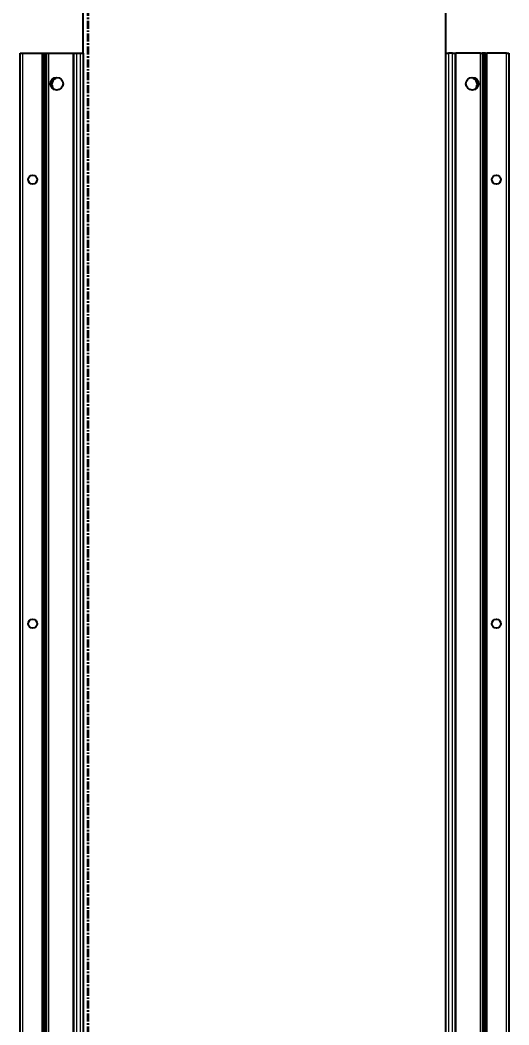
# Model space of a CAD drawing. Header units: millimetres. Extents: x -199 to 3800, y -1647 to 1507.
# Drawn here: x 1677 to 2063, y -318 to 473 of the extents above; entities that cross this region are included whole.
import ezdxf

# ---------------------------------------------------------------- set-up
doc = ezdxf.new("R2010")
doc.units = ezdxf.units.MM
doc.linetypes.add('CENTER', pattern=[10.16, 6.35, -1.27, 1.27, -1.27])
doc.layers.add('FORMAT', color=7, linetype='Continuous')
doc.styles.add('SLDTEXTSTYLE0', font='TXT', dxfattribs={"width": 0.75})
doc.dimstyles.new('SLDDIMSTYLE0', dxfattribs={"dimtxt": 20, "dimasz": 10, "dimexe": 0, "dimexo": 0.0625, "dimgap": 5, "dimtad": 2, "dimdec": 1, "dimrnd": 1e-09, "dimzin": 12, "dimdsep": 46, "dimtxsty": 'SLDTEXTSTYLE0', "dimsah": 1, "dimcen": 0.09, "dimadec": 0, "dimazin": 3, "dimtfac": 1, "dimtofl": 0, "dimtmove": 0, "dimatfit": 3, "dimfxl": 0, "dimfrac": 2, "dimtolj": 1, "dimtzin": 12, "dimarcsym": 0})

# ---------------------------------------------------------------- blocks, each defined once
blk = doc.blocks.new('_D_4')
at = {"layer": 'FORMAT'}
for p, q in [((1727.13, 447.22), (1727.13, 646)), ((1727.13, 645), (2013.13, 645)), ((2013.13, 447.22), (2013.13, 646))]:
    blk.add_line(p, q, dxfattribs=at)
for points in [[(1727.13, 645), (1737.13, 643.46), (1737.13, 646.54)], [(2013.13, 645), (2003.13, 646.54), (2003.13, 643.46)]]:
    blk.add_solid(points, dxfattribs=at)
at = {"layer": 'FORMAT', "insert": (1847.96, 670.78), "char_height": 20, "attachment_point": 1, "style": 'SLDTEXTSTYLE0'}
blk.add_mtext('286', dxfattribs=at)

msp = doc.modelspace()

# ---------------------------------------------------------------- linework, layer by layer
at = {"color": 7, "linetype": 'CENTER', "lineweight": 35}
msp.add_line((1730.86, 1499.09), (1730.86, -1103.67), dxfattribs=at)
at = {"color": 7, "linetype": 'Continuous', "lineweight": 25}
for p, q in [((1677.43, -851.79), (1677.43, 447.21)), ((1677.43, 447.21), (1679.43, 447.21)), ((1679.43, 447.21), (1694.78, 447.21)), ((1694.78, 447.21), (1695.43, 447.21)), ((1695.43, 423.46), (1695.43, 447.21)), ((1695.43, 447.21), (1696.02, 447.21)), ((1696.02, 447.21), (1697.22, 447.21)), ((1697.22, 447.21), (1697.22, -851.79)), ((1697.22, 447.21), (1697.26, 447.21)), ((1697.26, 447.21), (1697.26, -851.79)), ((1697.26, 447.21), (1698.46, 447.21)), ((1698.46, 447.21), (1699.88, 447.21)), ((1699.88, 447.21), (1719.28, 447.21)), ((1719.28, 447.21), (1719.93, 447.21)), ((1719.93, -851.79), (1719.93, 447.21)), ((1719.93, 447.21), (1721.93, 447.21)), ((1721.93, 447.21), (1725.13, 447.21)), ((1725.13, 447.21), (1727.13, 447.21)), ((1727.13, 447.21), (1727.13, -851.79)), ((2013.13, -851.79), (2013.13, 447.21)), ((2013.13, 447.21), (2015.13, 447.21)), ((2018.33, 447.21), (2015.13, 447.21)), ((2018.33, 447.21), (2020.33, 447.21)), ((2020.33, 447.21), (2020.33, -851.79)), ((2020.33, 447.21), (2020.98, 447.21)), ((2040.38, 447.21), (2020.98, 447.21)), ((2040.38, 447.21), (2041.8, 447.21)), ((2043, 447.21), (2041.8, 447.21)), ((2043, -851.79), (2043, 447.21)), ((2043.04, 447.21), (2043, 447.21)), ((2043.04, -851.79), (2043.04, 447.21)), ((2044.24, 447.21), (2043.04, 447.21)), ((2044.24, 447.21), (2044.83, 447.21)), ((2044.83, 447.21), (2044.83, 423.46)), ((2044.83, 447.21), (2045.48, 447.21)), ((2060.83, 447.21), (2045.48, 447.21)), ((2060.83, 447.21), (2062.83, 447.21)), ((2062.83, 447.21), (2062.83, -851.79)), ((1705.48, 427.73), (1705.48, 428.14)), ((2034.78, 428.14), (2034.78, 427.73)), ((1695.49, 423.35), (1695.43, 423.46)), ((1695.43, 423.46), (1695.43, 421.96)), ((1695.43, 421.96), (1695.49, 422.06)), ((1695.43, 373.46), (1695.43, 421.96)), ((1695.49, 422.06), (1695.49, 423.35)), ((2044.83, 423.46), (2044.77, 423.35)), ((2044.77, 423.35), (2044.77, 422.06)), ((2044.77, 422.06), (2044.83, 421.96)), ((2044.83, 421.96), (2044.83, 423.46)), ((2044.83, 421.96), (2044.83, 373.46)), ((1695.49, 373.35), (1695.43, 373.46)), ((1695.43, 373.46), (1695.43, 371.96)), ((1695.49, 372.06), (1695.49, 373.35)), ((2044.83, 373.46), (2044.77, 373.35)), ((2044.77, 373.35), (2044.77, 372.06)), ((2044.83, 371.96), (2044.83, 373.46)), ((1695.43, 371.96), (1695.49, 372.06)), ((1695.43, 323.46), (1695.43, 371.96)), ((2044.77, 372.06), (2044.83, 371.96)), ((2044.83, 371.96), (2044.83, 323.46)), ((1695.49, 323.35), (1695.43, 323.46)), ((1695.43, 323.46), (1695.43, 321.96)), ((1695.43, 321.96), (1695.49, 322.06)), ((1695.43, 273.46), (1695.43, 321.96)), ((1695.49, 322.06), (1695.49, 323.35)), ((2044.83, 323.46), (2044.77, 323.35)), ((2044.77, 323.35), (2044.77, 322.06)), ((2044.77, 322.06), (2044.83, 321.96)), ((2044.83, 321.96), (2044.83, 323.46)), ((2044.83, 321.96), (2044.83, 273.46)), ((1695.49, 273.35), (1695.43, 273.46)), ((1695.43, 273.46), (1695.43, 271.96)), ((1695.43, 271.96), (1695.49, 272.06)), ((1695.43, 223.46), (1695.43, 271.96)), ((1695.49, 272.06), (1695.49, 273.35)), ((2044.83, 273.46), (2044.77, 273.35)), ((2044.77, 273.35), (2044.77, 272.06)), ((2044.77, 272.06), (2044.83, 271.96)), ((2044.83, 271.96), (2044.83, 273.46)), ((2044.83, 271.96), (2044.83, 223.46)), ((1695.49, 223.35), (1695.43, 223.46)), ((1695.43, 223.46), (1695.43, 221.96)), ((1695.43, 221.96), (1695.49, 222.06)), ((1695.43, 173.46), (1695.43, 221.96)), ((1695.49, 222.06), (1695.49, 223.35)), ((2044.83, 223.46), (2044.77, 223.35)), ((2044.77, 223.35), (2044.77, 222.06)), ((2044.77, 222.06), (2044.83, 221.96)), ((2044.83, 221.96), (2044.83, 223.46)), ((2044.83, 221.96), (2044.83, 173.46)), ((1695.49, 173.35), (1695.43, 173.46)), ((1695.43, 173.46), (1695.43, 171.96)), ((1695.43, 171.96), (1695.49, 172.06)), ((1695.43, 123.46), (1695.43, 171.96)), ((1695.49, 172.06), (1695.49, 173.35)), ((2044.83, 173.46), (2044.77, 173.35)), ((2044.77, 173.35), (2044.77, 172.06)), ((2044.77, 172.06), (2044.83, 171.96)), ((2044.83, 171.96), (2044.83, 173.46)), ((2044.83, 171.96), (2044.83, 123.46)), ((1695.49, 123.35), (1695.43, 123.46)), ((1695.43, 123.46), (1695.43, 121.96)), ((1695.43, 121.96), (1695.49, 122.06)), ((1695.43, 73.46), (1695.43, 121.96)), ((1695.49, 122.06), (1695.49, 123.35)), ((2044.83, 123.46), (2044.77, 123.35)), ((2044.77, 123.35), (2044.77, 122.06)), ((2044.77, 122.06), (2044.83, 121.96)), ((2044.83, 121.96), (2044.83, 123.46)), ((2044.83, 121.96), (2044.83, 73.46)), ((1695.49, 73.35), (1695.43, 73.46)), ((1695.43, 73.46), (1695.43, 71.96)), ((1695.43, 71.96), (1695.49, 72.06)), ((1695.43, 23.46), (1695.43, 71.96)), ((1695.49, 72.06), (1695.49, 73.35)), ((2044.83, 73.46), (2044.77, 73.35)), ((2044.77, 73.35), (2044.77, 72.06)), ((2044.77, 72.06), (2044.83, 71.96)), ((2044.83, 71.96), (2044.83, 73.46)), ((2044.83, 71.96), (2044.83, 23.46)), ((1695.49, 23.35), (1695.43, 23.46)), ((1695.43, 23.46), (1695.43, 21.96)), ((1695.43, 21.96), (1695.49, 22.06)), ((1695.43, -26.54), (1695.43, 21.96)), ((1695.49, 22.06), (1695.49, 23.35)), ((2044.83, 23.46), (2044.77, 23.35)), ((2044.77, 23.35), (2044.77, 22.06)), ((2044.77, 22.06), (2044.83, 21.96)), ((2044.83, 21.96), (2044.83, 23.46)), ((2044.83, 21.96), (2044.83, -26.54)), ((1695.49, -26.65), (1695.43, -26.54)), ((1695.43, -26.54), (1695.43, -28.04)), ((1695.43, -28.04), (1695.49, -27.94)), ((1695.43, -76.54), (1695.43, -28.04)), ((1695.49, -27.94), (1695.49, -26.65)), ((2044.83, -26.54), (2044.77, -26.65)), ((2044.77, -26.65), (2044.77, -27.94)), ((2044.77, -27.94), (2044.83, -28.04)), ((2044.83, -28.04), (2044.83, -26.54)), ((2044.83, -28.04), (2044.83, -76.54)), ((1695.49, -76.65), (1695.43, -76.54)), ((1695.43, -76.54), (1695.43, -78.04)), ((1695.43, -78.04), (1695.49, -77.94)), ((1695.43, -126.54), (1695.43, -78.04)), ((1695.49, -77.94), (1695.49, -76.65)), ((2044.83, -76.54), (2044.77, -76.65)), ((2044.77, -76.65), (2044.77, -77.94)), ((2044.77, -77.94), (2044.83, -78.04)), ((2044.83, -78.04), (2044.83, -76.54)), ((2044.83, -78.04), (2044.83, -126.54)), ((1695.49, -126.65), (1695.43, -126.54)), ((1695.43, -126.54), (1695.43, -128.04)), ((1695.49, -127.94), (1695.49, -126.65)), ((2044.83, -126.54), (2044.77, -126.65)), ((2044.77, -126.65), (2044.77, -127.94)), ((2044.83, -128.04), (2044.83, -126.54)), ((1695.43, -128.04), (1695.49, -127.94)), ((1695.43, -176.54), (1695.43, -128.04)), ((2044.77, -127.94), (2044.83, -128.04)), ((2044.83, -128.04), (2044.83, -176.54)), ((1695.49, -176.65), (1695.43, -176.54)), ((1695.43, -176.54), (1695.43, -178.04)), ((1695.43, -178.04), (1695.49, -177.94)), ((1695.43, -226.54), (1695.43, -178.04)), ((1695.49, -177.94), (1695.49, -176.65)), ((2044.83, -176.54), (2044.77, -176.65)), ((2044.77, -176.65), (2044.77, -177.94)), ((2044.77, -177.94), (2044.83, -178.04)), ((2044.83, -178.04), (2044.83, -176.54)), ((2044.83, -178.04), (2044.83, -226.54)), ((1695.49, -226.65), (1695.43, -226.54)), ((1695.43, -226.54), (1695.43, -228.04)), ((1695.43, -228.04), (1695.49, -227.94)), ((1695.43, -276.54), (1695.43, -228.04)), ((1695.49, -227.94), (1695.49, -226.65)), ((2044.83, -226.54), (2044.77, -226.65)), ((2044.77, -226.65), (2044.77, -227.94)), ((2044.77, -227.94), (2044.83, -228.04)), ((2044.83, -228.04), (2044.83, -226.54)), ((2044.83, -228.04), (2044.83, -276.54)), ((1695.49, -276.65), (1695.43, -276.54)), ((1695.43, -276.54), (1695.43, -278.04)), ((1695.49, -277.94), (1695.49, -276.65)), ((2044.83, -276.54), (2044.77, -276.65)), ((2044.77, -276.65), (2044.77, -277.94)), ((2044.83, -278.04), (2044.83, -276.54)), ((1695.43, -278.04), (1695.49, -277.94)), ((1695.43, -326.54), (1695.43, -278.04)), ((2044.77, -277.94), (2044.83, -278.04)), ((2044.83, -278.04), (2044.83, -326.54))]:
    msp.add_line(p, q, dxfattribs=at)
at = {"color": 8, "linetype": 'Continuous', "lineweight": 18}
for p, q in [((1679.43, 447.21), (1679.43, -851.79)), ((1694.78, -851.79), (1694.78, 447.21)), ((1696.02, 447.21), (1696.02, -851.79)), ((1698.46, -851.79), (1698.46, 447.21)), ((1699.88, 447.21), (1699.88, -851.79)), ((1719.28, -851.79), (1719.28, 447.21)), ((1721.93, 447.21), (1721.93, -851.79)), ((1725.13, -851.79), (1725.13, 447.21)), ((2015.13, 447.21), (2015.13, -851.79)), ((2018.33, -851.79), (2018.33, 447.21)), ((2020.98, 447.21), (2020.98, -851.79)), ((2040.38, -851.79), (2040.38, 447.21)), ((2041.8, 447.21), (2041.8, -851.79)), ((2044.24, -851.79), (2044.24, 447.21)), ((2045.48, 447.21), (2045.48, -851.79)), ((2060.83, -851.79), (2060.83, 447.21))]:
    msp.add_line(p, q, dxfattribs=at)
at = {"color": 7, "linetype": 'Continuous', "lineweight": 25}
for centre, radius in [((1706.28, 423.21), 5), ((2033.98, 423.21), 5), ((1687.33, 347.71), 3.5), ((2052.93, 347.71), 3.5), ((1687.33, -2.29), 3.5), ((2052.93, -2.29), 3.5)]:
    msp.add_circle(centre, radius, dxfattribs=at)
for centre, radius, start, end in [((1704.98, 427.73), 0.5, 299.14074, 0), ((2035.28, 427.73), 0.5, 180, 240.85926), ((1707.78, 422.71), 5.25, 119.14074, 233.81086), ((2032.48, 422.71), 5.25, 306.18914, 60.85926)]:
    msp.add_arc(centre, radius, start, end, dxfattribs=at)

# ---------------------------------------------------------------- dimensions: what is measured, and where the dimension line sits
at = {"layer": 'FORMAT'}
dim = msp.add_linear_dim(base=(2013.13, 645), p1=(1727.13, 447.21), p2=(2013.13, 447.21), angle=0, dimstyle='SLDDIMSTYLE0', dxfattribs=at)
dim.commit()
dim.dimension.update_dxf_attribs({"geometry": '_D_4', "text_midpoint": (1870.13, 645), "dimtype": 160})

doc.saveas('drawing.dxf')
